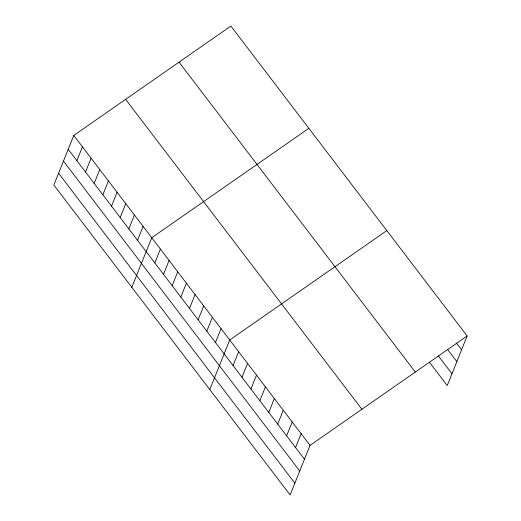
<?xml version="1.0" encoding="UTF-8"?>
<svg xmlns="http://www.w3.org/2000/svg" width="521" height="521" viewBox="0 0 521 521"><rect width="100%" height="100%" fill="white"/><g stroke="black" fill="none" stroke-linecap="round" stroke-linejoin="round"><path stroke-width="0.78" d="M73.774 135.46L53.845 185.033L290.119 494.95L310.047 445.377L467.155 335.967L230.881 26.05L73.774 135.46L310.047 445.377M76.861 160.689L82.435 146.824M85.522 172.054L91.097 158.189M94.184 183.418L99.765 169.546M102.852 194.782L108.427 180.911M111.514 206.147L117.088 192.275M120.175 217.511L125.75 203.639M128.843 228.875L134.418 215.004M137.505 240.24L143.08 226.368M131.813 287.305L151.741 237.732L308.849 128.322M154.828 262.962L160.409 249.097M163.496 274.326L169.071 260.461M172.158 285.69L177.733 271.825M180.82 297.055L186.394 283.19M189.488 308.419L195.062 294.547M198.149 319.783L203.724 305.912M206.811 331.148L212.386 317.276M215.473 342.512L221.054 328.64M209.787 389.578L229.715 340.005L386.823 230.595M233.063 365.579L238.638 351.714M241.991 377.289L247.566 363.424M250.914 388.998L256.495 375.127M259.842 400.708L265.417 386.836M268.771 412.417L274.346 398.545M277.693 424.12L283.268 410.255M286.622 435.83L292.196 421.964M295.544 447.539L301.125 433.667M467.155 335.967L447.226 385.54L429.376 362.128M456.416 343.059L461.58 349.838M447.917 349.91L456.845 361.62M438.343 355.889L451.967 373.759M179.035 62.155L415.309 372.072M125.62 99.355L361.893 409.272M68.199 149.325L304.472 459.248M63.458 161.106L299.738 471.03M58.58 173.246L294.853 483.169"/></g></svg>
